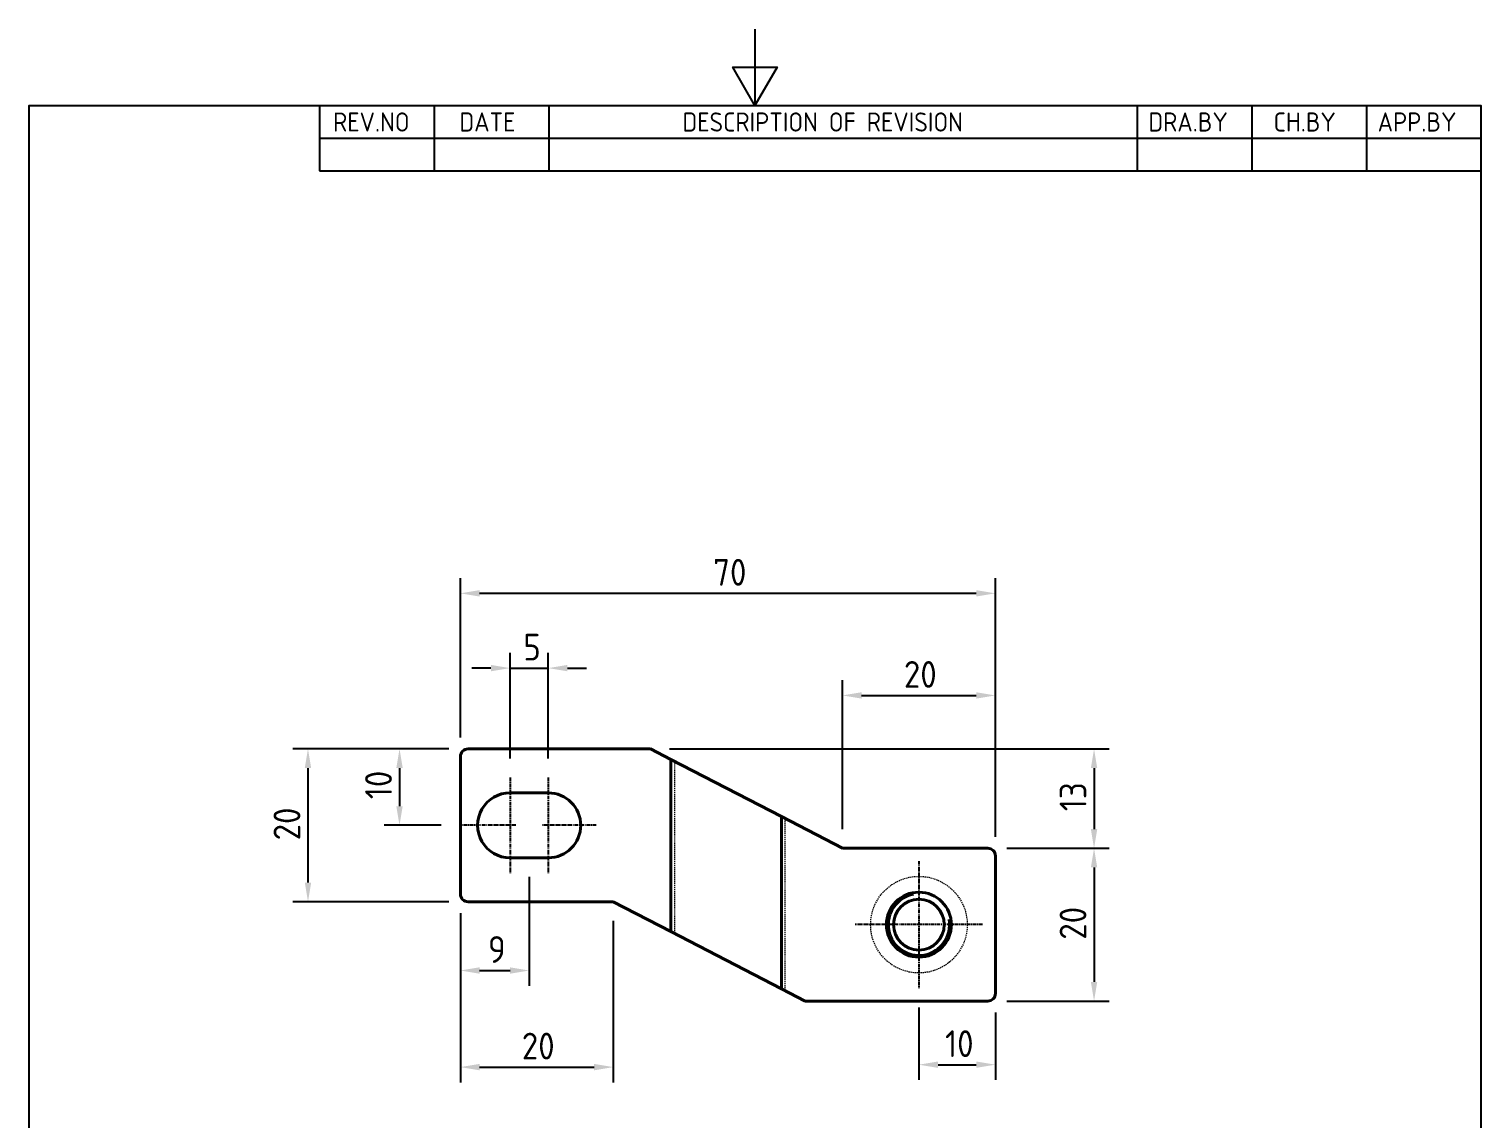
# Model space of a CAD drawing. Header units: millimetres. Extents: x 0 to 210, y 0 to 297.
# Drawn here: x 10 to 200, y 154.4 to 297 of the extents above; entities that cross this region are included whole.
import ezdxf

# ---------------------------------------------------------------- set-up
doc = ezdxf.new("R2010")
doc.units = ezdxf.units.MM
doc.linetypes.add('CHAIN', pattern=[0.7087, 0.4724, -0.0591, 0.1181, -0.0591])
doc.linetypes.add('DASHED', pattern=[0.2067, 0.1654, -0.0413])
doc.layers.get('0').update_dxf_attribs({"color": 3, "lineweight": 25, "true_color": 0x00ff00})
for name, color, linetype, lineweight, true_color in [('가려진 것(ISO)', 2, 'DASHED', 18, 0xffff00), ('가시적인 것(ISO)', 3, 'Continuous', 40, 0x00ff00), ('가시적인 좁은 것(ISO)', 3, 'Continuous', 35, 0x00ff00), ('기호(ISO)', 5, 'Continuous', 25, 0x0000ff), ('중심 표식(ISO)', 1, 'Continuous', 25, 0xff0000), ('치수(ISO)', 2, 'Continuous', 25, 0xffff00)]:
    doc.layers.add(name, color=color, linetype=linetype, lineweight=lineweight, true_color=true_color)
doc.layers.add('경계(ISO)', color=7, linetype='Continuous', lineweight=25)
doc.styles.add('ISO ProportionalPSTEK', font='isocp.shx')
doc.styles.add('치수 텍스트_PSTEK_POSCO', font='isocp.shx')
doc.dimstyles.new('치수_PSTEK_POSCO', dxfattribs={"dimtxt": 3.5, "dimasz": 2.5, "dimexe": 2, "dimexo": 2.5, "dimgap": 1, "dimtad": 1, "dimrnd": 1e-08, "dimdsep": 46, "dimtxsty": '치수 텍스트_PSTEK_POSCO', "dimcen": 0.09, "dimdle": 10, "dimclrd": 7, "dimclre": 7, "dimclrt": 2, "dimadec": 1, "dimazin": 2, "dimtfac": 1, "dimtmove": 0, "dimatfit": 3, "dimfxl": 1, "dimtolj": 1, "dimlwd": -1, "dimlwe": -1, "dimarcsym": 0})

# ---------------------------------------------------------------- blocks, each defined once
blk = doc.blocks.new('경계 Default Border')
at = {"layer": '경계(ISO)', "flags": 128}
for points in [[(105, 297.0000076293945), (105, 287.0000076293945), (102.1132469177246, 292.0000076293945), (107.8867530822754, 292.0000076293945), (105, 287.0000076293945)], [(10, 10), (10, 287.0000076293945), (200, 287.0000076293945), (200, 10), (10, 10)]]:
    blk.add_lwpolyline(points, dxfattribs=at)
blk = doc.blocks.new('리비전 내역')
at = {"layer": '기호(ISO)'}
for p, q in [((48.00000000000001, 287.0000076293945), (200, 287.0000076293945)), ((48.00000000000001, 287.0000076293945), (48.00000000000001, 282.7200076293945)), ((63.00000000000001, 287.0000076293945), (63.00000000000001, 282.7200076293945)), ((78, 287.0000076293945), (78, 282.7200076293945)), ((155, 287.0000076293945), (155, 282.7200076293945)), ((170, 287.0000076293945), (170, 282.7200076293945)), ((185, 287.0000076293945), (185, 282.7200076293945)), ((200, 287.0000076293945), (200, 282.7200076293945)), ((48.00000000000001, 282.7200076293945), (200, 282.7200076293945)), ((48.00000000000001, 282.7200076293945), (48.00000000000001, 278.4400076293945)), ((63.00000000000001, 282.7200076293945), (63.00000000000001, 278.4400076293945)), ((78, 282.7200076293945), (78, 278.4400076293945)), ((155, 282.7200076293945), (155, 278.4400076293945)), ((170, 282.7200076293945), (170, 278.4400076293945)), ((185, 282.7200076293945), (185, 278.4400076293945)), ((200, 282.7200076293945), (200, 278.4400076293945)), ((48.00000000000001, 278.4400076293945), (200, 278.4400076293945))]:
    blk.add_line(p, q, dxfattribs=at)
at = {"layer": '기호(ISO)', "color": 2, "true_color": 0xffff00, "char_height": 2.5, "attachment_point": 7, "style": 'ISO ProportionalPSTEK'}
for s, insert in [('REV.NO', (49.7871163682308, 283.5831900503393)), ('DATE', (66.31423177283666, 283.5831900503393)), ('DESCRIPTION OF REVISION', (95.50702043336295, 283.5831900503393)), ('DRA.BY', (156.4757339553203, 283.5831900503393)), ('CH.BY', (172.8642915086116, 283.5831900503393)), ('APP.BY', (186.4777339604403, 283.5831900503393))]:
    blk.add_mtext(s, dxfattribs=dict(at, insert=insert))
blk = doc.blocks.new('*D22')
at = {"layer": 'Defpoints', "color": 0, "transparency": 16777216}
for p in [(67.45204687890549, 202.7856988870787), (58.48142390920056, 192.7856988870787), (66.45204687890549, 192.7856988870787)]:
    blk.add_point(p, dxfattribs=at)
at = {"layer": '치수(ISO)', "color": 7, "transparency": 16777216}
for p, q in [((64.95204687890549, 202.7856988870787), (56.48142390920056, 202.7856988870787)), ((58.48142390920056, 200.2856988870787), (58.48142390920056, 195.2856988870787)), ((63.95204687890549, 192.7856988870787), (56.48142390920056, 192.7856988870787))]:
    blk.add_line(p, q, dxfattribs=at)
for points in [[(58.06475724253389, 200.2856988870787), (58.89809057586722, 200.2856988870787), (58.48142390920056, 202.7856988870787)], [(58.06475724253389, 195.2856988870787), (58.89809057586722, 195.2856988870787), (58.48142390920056, 192.7856988870787)]]:
    blk.add_solid(points, dxfattribs=at)
at = {"layer": '치수(ISO)', "color": 2, "transparency": 16777216, "insert": (55.73142390920053, 196.2093209343228), "char_height": 3.5, "attachment_point": 4, "rotation": 90, "style": '치수 텍스트_PSTEK_POSCO'}
blk.add_mtext('\\A1;10', dxfattribs=at)
blk = doc.blocks.new('*D23')
at = {"layer": 'Defpoints', "color": 0, "transparency": 16777216}
for p in [(67.45204687890549, 202.7856988870787), (46.50321367945827, 182.7856988870787), (67.45204687890549, 182.7856988870787)]:
    blk.add_point(p, dxfattribs=at)
at = {"layer": '치수(ISO)', "color": 7, "transparency": 16777216}
for p, q in [((64.95204687890549, 202.7856988870787), (44.50321367945827, 202.7856988870787)), ((46.50321367945827, 200.2856988870787), (46.50321367945827, 185.2856988870787)), ((64.95204687890549, 182.7856988870787), (44.50321367945827, 182.7856988870787))]:
    blk.add_line(p, q, dxfattribs=at)
for points in [[(46.08654701279161, 200.2856988870787), (46.91988034612493, 200.2856988870787), (46.50321367945827, 202.7856988870787)], [(46.08654701279161, 185.2856988870787), (46.91988034612493, 185.2856988870787), (46.50321367945827, 182.7856988870787)]]:
    blk.add_solid(points, dxfattribs=at)
at = {"layer": '치수(ISO)', "color": 2, "transparency": 16777216, "insert": (43.75286919126926, 190.8148819579448), "char_height": 3.5, "attachment_point": 4, "rotation": 90, "style": '치수 텍스트_PSTEK_POSCO'}
blk.add_mtext('\\A1;20', dxfattribs=at)
blk = doc.blocks.new('*D24')
at = {"layer": 'Defpoints', "color": 0, "transparency": 16777216}
for p in [(75.45204687890549, 188.5356988870787), (66.45204687890549, 183.7856988870787), (75.45204687890549, 173.7856988870787)]:
    blk.add_point(p, dxfattribs=at)
at = {"layer": '치수(ISO)', "color": 7, "transparency": 16777216}
for p, q in [((75.45204687890549, 186.0356988870787), (75.45204687890549, 171.7856988870787)), ((66.45204687890549, 181.2856988870787), (66.45204687890549, 171.7856988870787)), ((68.95204687890549, 173.7856988870787), (72.95204687890549, 173.7856988870787))]:
    blk.add_line(p, q, dxfattribs=at)
for points in [[(68.95204687890549, 174.2023655537454), (68.95204687890549, 173.369032220412), (66.45204687890549, 173.7856988870787)], [(72.95204687890549, 174.2023655537454), (72.95204687890549, 173.369032220412), (75.45204687890549, 173.7856988870787)]]:
    blk.add_solid(points, dxfattribs=at)
at = {"layer": '치수(ISO)', "color": 2, "transparency": 16777216, "insert": (70.0603859956021, 176.5356988870787), "char_height": 3.5, "attachment_point": 4, "style": '치수 텍스트_PSTEK_POSCO'}
blk.add_mtext('\\A1;9', dxfattribs=at)
blk = doc.blocks.new('*D25')
at = {"layer": 'Defpoints', "color": 0, "transparency": 16777216}
for p in [(66.45204687890549, 183.7856988870787), (86.45204687890549, 182.7856988870787), (86.45204687890549, 161.1430387250663)]:
    blk.add_point(p, dxfattribs=at)
at = {"layer": '치수(ISO)', "color": 7, "transparency": 16777216}
for p, q in [((66.45204687890549, 181.2856988870787), (66.45204687890549, 159.1430387250663)), ((86.45204687890549, 180.2856988870787), (86.45204687890549, 159.1430387250663)), ((68.95204687890549, 161.1430387250663), (83.95204687890549, 161.1430387250663))]:
    blk.add_line(p, q, dxfattribs=at)
for points in [[(68.95204687890549, 161.5597053917329), (68.95204687890549, 160.7263720583996), (66.45204687890549, 161.1430387250663)], [(83.95204687890549, 161.5597053917329), (83.95204687890549, 160.7263720583996), (86.45204687890549, 161.1430387250663)]]:
    blk.add_solid(points, dxfattribs=at)
at = {"layer": '치수(ISO)', "color": 2, "transparency": 16777216, "insert": (74.48122994977163, 163.8933832132552), "char_height": 3.5, "attachment_point": 4, "style": '치수 텍스트_PSTEK_POSCO'}
blk.add_mtext('\\A1;20', dxfattribs=at)
blk = doc.blocks.new('*D26')
at = {"layer": 'Defpoints', "color": 0, "transparency": 16777216}
for p in [(136.4520468789055, 209.7856988870808), (116.4520468789055, 189.7856988870808), (136.4520468789055, 188.7856988870808)]:
    blk.add_point(p, dxfattribs=at)
at = {"layer": '치수(ISO)', "color": 7, "transparency": 16777216}
for p, q in [((116.4520468789055, 192.2856988870808), (116.4520468789055, 211.7856988870808)), ((136.4520468789055, 191.2856988870808), (136.4520468789055, 211.7856988870808)), ((118.9520468789055, 209.7856988870808), (133.9520468789055, 209.7856988870808))]:
    blk.add_line(p, q, dxfattribs=at)
for points in [[(118.9520468789055, 210.2023655537474), (118.9520468789055, 209.3690322204141), (116.4520468789055, 209.7856988870808)], [(133.9520468789055, 210.2023655537474), (133.9520468789055, 209.3690322204141), (136.4520468789055, 209.7856988870808)]]:
    blk.add_solid(points, dxfattribs=at)
at = {"layer": '치수(ISO)', "color": 2, "transparency": 16777216, "insert": (124.4812299497716, 212.5360433752697), "char_height": 3.5, "attachment_point": 4, "style": '치수 텍스트_PSTEK_POSCO'}
blk.add_mtext('\\A1;20', dxfattribs=at)
blk = doc.blocks.new('*D27')
at = {"layer": 'Defpoints', "color": 0, "transparency": 16777216}
for p in [(126.4520468789055, 171.4606988870802), (136.4520468789055, 170.7856988870808), (136.4520468789055, 161.4606988870802)]:
    blk.add_point(p, dxfattribs=at)
at = {"layer": '치수(ISO)', "color": 7, "transparency": 16777216}
for p, q in [((126.4520468789055, 168.9606988870802), (126.4520468789055, 159.4606988870802)), ((136.4520468789055, 168.2856988870808), (136.4520468789055, 159.4606988870802)), ((128.9520468789055, 161.4606988870802), (133.9520468789055, 161.4606988870802))]:
    blk.add_line(p, q, dxfattribs=at)
for points in [[(128.9520468789055, 161.8773655537468), (128.9520468789055, 161.0440322204135), (126.4520468789055, 161.4606988870802)], [(133.9520468789055, 161.8773655537468), (133.9520468789055, 161.0440322204135), (136.4520468789055, 161.4606988870802)]]:
    blk.add_solid(points, dxfattribs=at)
at = {"layer": '치수(ISO)', "color": 2, "transparency": 16777216, "insert": (129.8756689261496, 164.2106988870802), "char_height": 3.5, "attachment_point": 4, "style": '치수 텍스트_PSTEK_POSCO'}
blk.add_mtext('\\A1;10', dxfattribs=at)
blk = doc.blocks.new('*D28')
at = {"layer": 'Defpoints', "color": 0, "transparency": 16777216}
for p in [(77.95204687890549, 213.360549280296), (72.95204687890549, 199.0356988870787), (77.95204687890549, 199.0356988870787)]:
    blk.add_point(p, dxfattribs=at)
at = {"layer": '치수(ISO)', "color": 7, "transparency": 16777216}
for p, q in [((72.95204687890549, 201.5356988870787), (72.95204687890549, 215.360549280296)), ((77.95204687890549, 201.5356988870787), (77.95204687890549, 215.360549280296)), ((70.45204687890549, 213.360549280296), (67.95204687890549, 213.360549280296)), ((72.95204687890549, 213.360549280296), (77.95204687890549, 213.360549280296)), ((80.45204687890549, 213.360549280296), (82.95204687890549, 213.360549280296))]:
    blk.add_line(p, q, dxfattribs=at)
for points in [[(70.45204687890549, 213.7772159469627), (70.45204687890549, 212.9438826136294), (72.95204687890549, 213.360549280296)], [(80.45204687890549, 213.7772159469627), (80.45204687890549, 212.9438826136294), (77.95204687890549, 213.360549280296)]]:
    blk.add_solid(points, dxfattribs=at)
at = {"layer": '치수(ISO)', "color": 2, "transparency": 16777216, "insert": (74.6795595054902, 216.110549280296), "char_height": 3.5, "attachment_point": 4, "style": '치수 텍스트_PSTEK_POSCO'}
blk.add_mtext('\\A1;5', dxfattribs=at)
blk = doc.blocks.new('*D33')
at = {"layer": 'Defpoints', "color": 0, "transparency": 16777216}
for p in [(91.31815871022404, 202.7856988870787), (135.4520468789055, 189.7856988870808), (149.367318751338, 189.7856988870808)]:
    blk.add_point(p, dxfattribs=at)
at = {"layer": '치수(ISO)', "color": 7, "transparency": 16777216}
for p, q in [((93.81815871022404, 202.7856988870787), (151.367318751338, 202.7856988870787)), ((149.367318751338, 200.2856988870787), (149.367318751338, 192.2856988870808)), ((137.9520468789055, 189.7856988870808), (151.367318751338, 189.7856988870808))]:
    blk.add_line(p, q, dxfattribs=at)
for points in [[(148.9506520846714, 200.2856988870787), (149.7839854180047, 200.2856988870787), (149.367318751338, 202.7856988870787)], [(148.9506520846714, 192.2856988870808), (149.7839854180047, 192.2856988870808), (149.367318751338, 189.7856988870808)]]:
    blk.add_solid(points, dxfattribs=at)
at = {"layer": '치수(ISO)', "color": 2, "transparency": 16777216, "insert": (146.617318751338, 194.6382115136644), "char_height": 3.5, "attachment_point": 4, "rotation": 90, "style": '치수 텍스트_PSTEK_POSCO'}
blk.add_mtext('\\A1;13', dxfattribs=at)
blk = doc.blocks.new('*D34')
at = {"layer": 'Defpoints', "color": 0, "transparency": 16777216}
for p in [(135.4520468789055, 189.7856988870808), (135.4520468789055, 169.7856988870808), (149.367318751338, 169.7856988870808)]:
    blk.add_point(p, dxfattribs=at)
at = {"layer": '치수(ISO)', "color": 7, "transparency": 16777216}
for p, q in [((137.9520468789055, 189.7856988870808), (151.367318751338, 189.7856988870808)), ((149.367318751338, 187.2856988870808), (149.367318751338, 172.2856988870808)), ((137.9520468789055, 169.7856988870808), (151.367318751338, 169.7856988870808))]:
    blk.add_line(p, q, dxfattribs=at)
for points in [[(148.9506520846714, 187.2856988870808), (149.7839854180047, 187.2856988870808), (149.367318751338, 189.7856988870808)], [(148.9506520846714, 172.2856988870808), (149.7839854180047, 172.2856988870808), (149.367318751338, 169.7856988870808)]]:
    blk.add_solid(points, dxfattribs=at)
at = {"layer": '치수(ISO)', "color": 2, "transparency": 16777216, "insert": (146.616974263149, 177.8148819579469), "char_height": 3.5, "attachment_point": 4, "rotation": 90, "style": '치수 텍스트_PSTEK_POSCO'}
blk.add_mtext('\\A1;20', dxfattribs=at)
blk = doc.blocks.new('*D35')
at = {"layer": 'Defpoints', "color": 0, "transparency": 16777216}
for p in [(136.4520468789055, 223.1494127869458), (66.45204687890549, 201.7856988870787), (136.4520468789055, 188.7856988870808)]:
    blk.add_point(p, dxfattribs=at)
at = {"layer": '치수(ISO)', "color": 7, "transparency": 16777216}
for p, q in [((66.45204687890549, 204.2856988870787), (66.45204687890549, 225.1494127869458)), ((136.4520468789055, 191.2856988870808), (136.4520468789055, 225.1494127869458)), ((68.95204687890549, 223.1494127869458), (133.9520468789055, 223.1494127869458))]:
    blk.add_line(p, q, dxfattribs=at)
for points in [[(68.95204687890549, 223.5660794536125), (68.95204687890549, 222.7327461202792), (66.45204687890549, 223.1494127869458)], [(133.9520468789055, 223.5660794536125), (133.9520468789055, 222.7327461202792), (136.4520468789055, 223.1494127869458)]]:
    blk.add_solid(points, dxfattribs=at)
at = {"layer": '치수(ISO)', "color": 2, "transparency": 16777216, "insert": (99.52566892614959, 225.8994127869458), "char_height": 3.5, "attachment_point": 4, "style": '치수 텍스트_PSTEK_POSCO'}
blk.add_mtext('\\A1;70', dxfattribs=at)

msp = doc.modelspace()

# ---------------------------------------------------------------- linework, layer by layer
at = {"layer": '가려진 것(ISO)'}
for p, q in [((94.4520468789055, 201.1647580314717), (94.4520468789055, 178.6478591982077)), ((108.9107217228797, 193.6862982042402), (108.9107217228797, 171.1693993709762))]:
    msp.add_line(p, q, dxfattribs=at)
msp.add_circle((126.4520468789055, 179.7856988870802), 6.325000000000001, dxfattribs=at)
at = {"layer": '가시적인 것(ISO)'}
for p, q in [((66.45204687890549, 201.7856988870787), (66.45204687890549, 183.7856988870787)), ((91.31815871022404, 202.7856988870787), (67.45204687890549, 202.7856988870787)), ((93.99337203493126, 201.4019984031826), (91.31815871022404, 202.7856988870787)), ((108.4520468789055, 193.9235385759511), (93.99337203493126, 201.4019984031826)), ((93.99337203493126, 201.4019984031826), (93.99337203493126, 178.8850995699187)), ((72.95204687890549, 197.0356988870787), (77.95204687890549, 197.0356988870787)), ((116.4520468789055, 189.7856988870808), (108.4520468789055, 193.9235385759511)), ((108.4520468789055, 193.9235385759511), (108.4520468789055, 171.4066397426872)), ((77.95204687890549, 188.5356988870787), (72.95204687890549, 188.5356988870787)), ((135.4520468789055, 189.7856988870808), (116.4520468789055, 189.7856988870808)), ((136.4520468789055, 188.7856988870808), (136.4520468789055, 170.7856988870808)), ((67.45204687890549, 182.7856988870787), (86.45204687890549, 182.7856988870787)), ((86.45204687890549, 182.7856988870787), (93.99337203493126, 178.8850995699187)), ((93.99337203493126, 178.8850995699187), (108.4520468789055, 171.4066397426872)), ((108.4520468789055, 171.4066397426872), (111.585935047587, 169.7856988870808)), ((135.4520468789055, 169.7856988870808), (111.585935047587, 169.7856988870808))]:
    msp.add_line(p, q, dxfattribs=at)
for centre, radius in [((126.4520468789055, 179.7856988870808), 4.25), ((126.4520468789055, 179.7856988870802), 3.3235)]:
    msp.add_circle(centre, radius, dxfattribs=at)
for centre, radius, start, end in [((67.4520468789055, 201.7856988870787), 1, 90, 180), ((72.95204687890549, 192.7856988870787), 4.249999999999998, 90, 270.0000000000001), ((77.95204687890549, 192.7856988870787), 4.249999999999989, 270, 90), ((135.4520468789055, 188.7856988870808), 1.000000000000001, 0, 90), ((67.4520468789055, 183.7856988870787), 1.000000000000003, 180, 270), ((135.4520468789055, 170.7856988870808), 1.000000000000005, 270.000000000001, 0)]:
    msp.add_arc(centre, radius, start, end, dxfattribs=at)
at = {"layer": '가시적인 좁은 것(ISO)'}
msp.add_arc((126.4520468789055, 179.7856988870802), 3.999999999999999, 100.0000000000491, 9.999999999997968, dxfattribs=at)
at = {"layer": '중심 표식(ISO)', "linetype": 'CHAIN'}
for p, q in [((72.95204687890549, 199.0356988870787), (72.95204687890549, 186.5356988870787)), ((77.95204687890549, 199.0356988870787), (77.95204687890549, 186.5356988870787)), ((73.70204687890549, 192.7856988870787), (66.70204687890549, 192.7856988870787)), ((84.20204687890548, 192.7856988870787), (77.20204687890549, 192.7856988870787)), ((126.4520468789055, 188.1106988870802), (126.4520468789055, 171.4606988870802)), ((134.7770468789055, 179.7856988870802), (118.1270468789055, 179.7856988870802))]:
    msp.add_line(p, q, dxfattribs=at)

# ---------------------------------------------------------------- block references
msp.add_blockref('경계 Default Border', (0, 0))
at = {"layer": '기호(ISO)'}
msp.add_blockref('리비전 내역', (0, 0), dxfattribs=at)

# ---------------------------------------------------------------- dimensions: what is measured, and where the dimension line sits
at = {"layer": '치수(ISO)', "color": 7}
for base, p1, p2, angle, override, picture, middle in [((136.4520468789055, 223.1494127869458), (66.45204687890549, 201.7856988870787), (136.4520468789055, 188.7856988870808), 180, {"dimdec": 2, "dimtp": 0, "dimtm": -0, "dimtdec": 2, "dimtofl": 0, "dimatfit": 1}, '*D35', (101.4520468789055, 223.1494127869458)), ((77.95204687890549, 213.360549280296), (72.95204687890549, 199.0356988870787), (77.95204687890549, 199.0356988870787), 180, {"dimdec": 2, "dimtp": 0, "dimtm": -0, "dimtdec": 2, "dimtofl": 1, "dimatfit": 1}, '*D28', (75.45204687890549, 213.360549280296)), ((136.4520468789055, 209.7856988870808), (116.4520468789055, 189.7856988870808), (136.4520468789055, 188.7856988870808), 180, {"dimdec": 2, "dimtp": 0, "dimtm": -0, "dimtdec": 2, "dimtofl": 0, "dimatfit": 1}, '*D26', (126.4520468789055, 209.7856988870808)), ((46.50321367945827, 182.7856988870787), (67.45204687890549, 202.7856988870787), (67.45204687890549, 182.7856988870787), 90, {"dimdec": 2, "dimtp": 0, "dimtm": -0, "dimtdec": 2, "dimtofl": 0, "dimatfit": 1}, '*D23', (46.50321367945824, 192.7856988870787)), ((58.48142390920056, 192.7856988870787), (67.45204687890549, 202.7856988870787), (66.45204687890549, 192.7856988870787), 90, {"dimdec": 2, "dimtp": 0, "dimtm": -0, "dimtdec": 2, "dimtofl": 0, "dimatfit": 1}, '*D22', (58.48142390920053, 197.7856988870787)), ((149.367318751338, 189.7856988870808), (91.31815871022404, 202.7856988870787), (135.4520468789055, 189.7856988870808), 90, {"dimdec": 2, "dimtp": 0, "dimtm": -0, "dimtdec": 2, "dimtofl": 0, "dimatfit": 1}, '*D33', (149.367318751338, 196.2856988870797)), ((75.45204687890549, 173.7856988870787), (66.45204687890549, 183.7856988870787), (75.45204687890549, 188.5356988870787), 180, {"dimdec": 2, "dimtp": 0, "dimtm": -0, "dimtdec": 2, "dimtofl": 0, "dimatfit": 1}, '*D24', (70.95204687890549, 173.7856988870787)), ((149.367318751338, 169.7856988870808), (135.4520468789055, 189.7856988870808), (135.4520468789055, 169.7856988870808), 90, {"dimdec": 2, "dimtp": 0, "dimtm": -0, "dimtdec": 2, "dimtofl": 0, "dimatfit": 1}, '*D34', (149.367318751338, 179.7856988870808)), ((86.45204687890549, 161.1430387250663), (66.45204687890549, 183.7856988870787), (86.45204687890549, 182.7856988870787), 180, {"dimdec": 2, "dimtp": 0, "dimtm": -0, "dimtdec": 2, "dimtofl": 0, "dimatfit": 1}, '*D25', (76.45204687890549, 161.1430387250663)), ((136.4520468789055, 161.4606988870802), (126.4520468789055, 171.4606988870802), (136.4520468789055, 170.7856988870808), 180, {"dimdec": 2, "dimtp": 0, "dimtm": -0, "dimtdec": 2, "dimtofl": 0, "dimatfit": 1}, '*D27', (131.4520468789055, 161.4606988870802))]:
    dim = msp.add_linear_dim(base=base, p1=p1, p2=p2, angle=angle, dimstyle='치수_PSTEK_POSCO', override=override, dxfattribs=at)
    dim.commit()
    dim.dimension.update_dxf_attribs({"geometry": picture, "text_midpoint": middle, "dimtype": 160})

doc.saveas('drawing.dxf')
